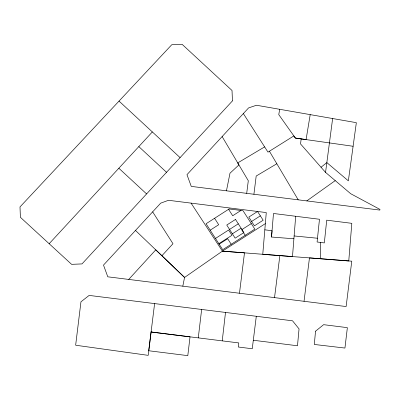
<?xml version="1.0" encoding="UTF-8"?>
<svg xmlns="http://www.w3.org/2000/svg" width="400" height="400" viewBox="0 0 400 400"><rect width="100%" height="100%" fill="white"/><g stroke="black" fill="none" stroke-linecap="round" stroke-linejoin="round"><path stroke-width="0.6" d="M293.895 238.78L271.515 237.035L273.49 213.485L319.48 219.265L317.09 242L324.325 242.915L326.715 220.175L351.82 223.335L348.765 260.955L320.27 258.73L320.705 242.46M295.685 216.275L292.485 256.59L222.405 251.145L184.56 277.44L182.815 286.175M271.515 237.035L272.035 230.74L264.82 229.825M304.04 301.295L309.465 257.9L351.775 261.185L346.125 306.55L107.785 276.81L103.505 265.09L160.68 203.155L168.495 200.29L266.275 212.575L262.765 254.285L320.27 258.73M256.3 316.28L252.25 348.76L238.305 347.015L238.78 342.92L222.24 340.865L225.5 312.435M198.275 337.87L201.64 309.46M151.075 331.99L148.76 350.755L187.8 355.64L190.025 336.85L151.075 331.99L222.24 340.865M243.355 113.585L267.98 152.135L293.855 135.925L295.395 138.085L301.17 138.895L300.545 143.95L325.55 172.4L350.69 193.71L380 209.43L379.835 210.08L191.25 186.39L186.97 174.665L248.59 107.91L256.465 105.25L356.35 122.67L348.35 180.84L326.84 162.59L332.635 118.53M154.61 303.58L148.19 355.35L75.65 345.225L80.955 301.81L89.145 295.415L292.545 320.81L299.05 328.915L297.49 345.77L253.31 340.26M239.47 293.245L244.495 252.85L222.405 251.145L191.08 203.13M246.7 193.355L248.3 180.735L222.135 136.57M253.91 194.265L256.195 176.035L276.835 163.755M274.525 297.615L279.87 255.595M325.55 172.4L326.84 162.59L321.04 167.265M310.21 114.625L306.075 139.6L295.395 138.085L278.765 114.62L279.7 109.3M226.455 190.815L229.99 173.21L238.93 164.915L237.735 162.91L264.635 146.895M128.72 279.425L155.755 249.855L184.56 277.44L135.49 230.445M49.16 243.725L152.345 131.935M161.9 255.745L172.98 243.725L152.655 211.845M306.79 200.905L335.235 180.61M210.19 230.175L218.695 224.725L214.575 218.29M240.98 210.445L232.695 215.755L228.57 209.32M215.485 238.435L228.61 230.025L231.97 235.275L218.85 243.685M229.555 229.42L238.305 223.81M232.36 233.795L241.11 228.185M251.61 221.46L260.355 215.85M219.16 244.175L227.665 238.725L231.22 244.265M251.285 223.585L241.665 229.75L245.215 235.29M222.405 251.145L265.34 223.63M294.125 235.955L317.485 238.24M301.17 138.895L353.085 146.275M119.025 101.085L180.085 157.62M118.845 168.245L146.59 193.915M138.815 146.605L166.54 172.295M269.415 151.235L298.22 199.83M315.53 331.2L314.3 344.46L344.94 348.055L347.37 327.65L323.635 324.675L315.53 331.2M232.44 100.89L81.995 263.91L71.615 264.345L20.395 217.31L20 206.92L171.755 44.735L182.15 44.36L232.025 90.495L232.44 100.89M229.135 208.955L206.065 223.74L222.71 249.715L254.835 229.125L243.03 210.7L229.135 208.955M235.5 219.44L226.755 225.045L235.165 238.17L243.915 232.56L235.5 219.44M257.555 211.475L248.805 217.085L254.41 225.835L263.16 220.225L257.555 211.475"/></g></svg>
